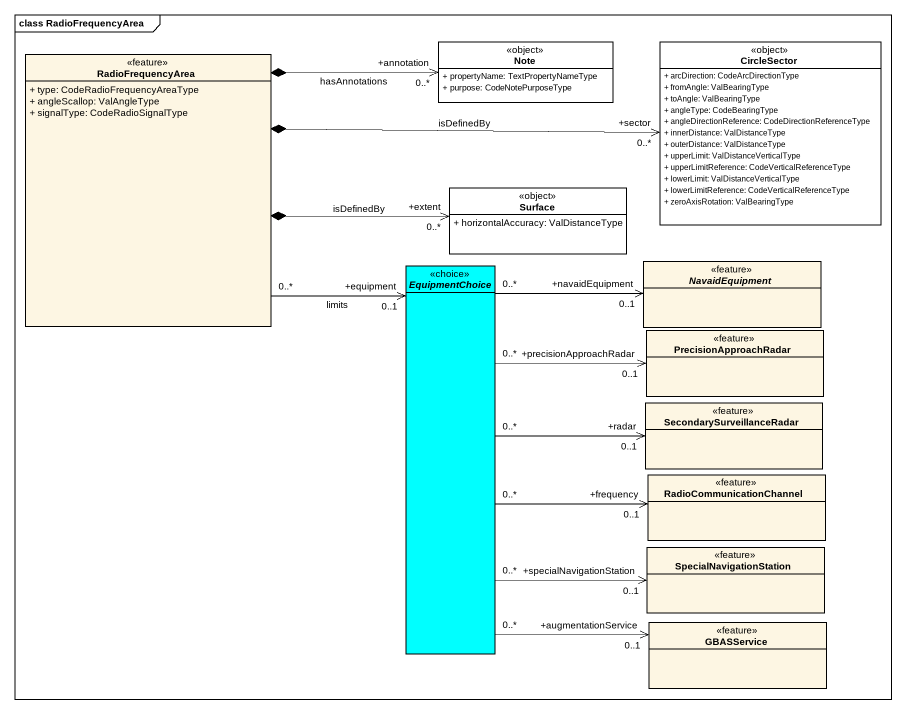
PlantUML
@startuml
mainframe class RadioFrequencyArea
hide circle
hide empty members
skinparam classAttributeIconSize 0
class "Note" as Note_ <<object>> #FFFFFF {
  + propertyName: TextPropertyNameType
  + purpose: CodeNotePurposeType
}
class CircleSector <<object>> #FFFFFF {
  + arcDirection: CodeArcDirectionType
  + fromAngle: ValBearingType
  + toAngle: ValBearingType
  + angleType: CodeBearingType
  + angleDirectionReference: CodeDirectionReferenceType
  + innerDistance: ValDistanceType
  + outerDistance: ValDistanceType
  + upperLimit: ValDistanceVerticalType
  + upperLimitReference: CodeVerticalReferenceType
  + lowerLimit: ValDistanceVerticalType
  + lowerLimitReference: CodeVerticalReferenceType
  + zeroAxisRotation: ValBearingType
}
class RadioFrequencyArea <<feature>> {
  + type: CodeRadioFrequencyAreaType
  + angleScallop: ValAngleType
  + signalType: CodeRadioSignalType
}
class Surface <<object>> #FFFFFF {
  + horizontalAccuracy: ValDistanceType
}
abstract class EquipmentChoice <<choice>> #00FFFF
abstract class NavaidEquipment <<feature>>
class PrecisionApproachRadar <<feature>>
class SecondarySurveillanceRadar <<feature>>
class RadioCommunicationChannel <<feature>>
class SpecialNavigationStation <<feature>>
class GBASService <<feature>>
RadioFrequencyArea *-right-> "+annotation\n0..*" Note_ : hasAnnotations
RadioFrequencyArea *-right-> "+sector\n0..*" CircleSector : isDefinedBy
RadioFrequencyArea *-right-> "+extent\n0..*" Surface : isDefinedBy
RadioFrequencyArea "0..*" --> "+equipment\n0..1" EquipmentChoice : limits
EquipmentChoice "0..*" -right-> "+navaidEquipment\n0..1" NavaidEquipment
EquipmentChoice "0..*" -right-> "+precisionApproachRadar\n0..1" PrecisionApproachRadar
EquipmentChoice "0..*" -right-> "+radar\n0..1" SecondarySurveillanceRadar
EquipmentChoice "0..*" -right-> "+frequency\n0..1" RadioCommunicationChannel
EquipmentChoice "0..*" -right-> "+specialNavigationStation\n0..1" SpecialNavigationStation
EquipmentChoice "0..*" --> "+augmentationService\n0..1" GBASService
@enduml
